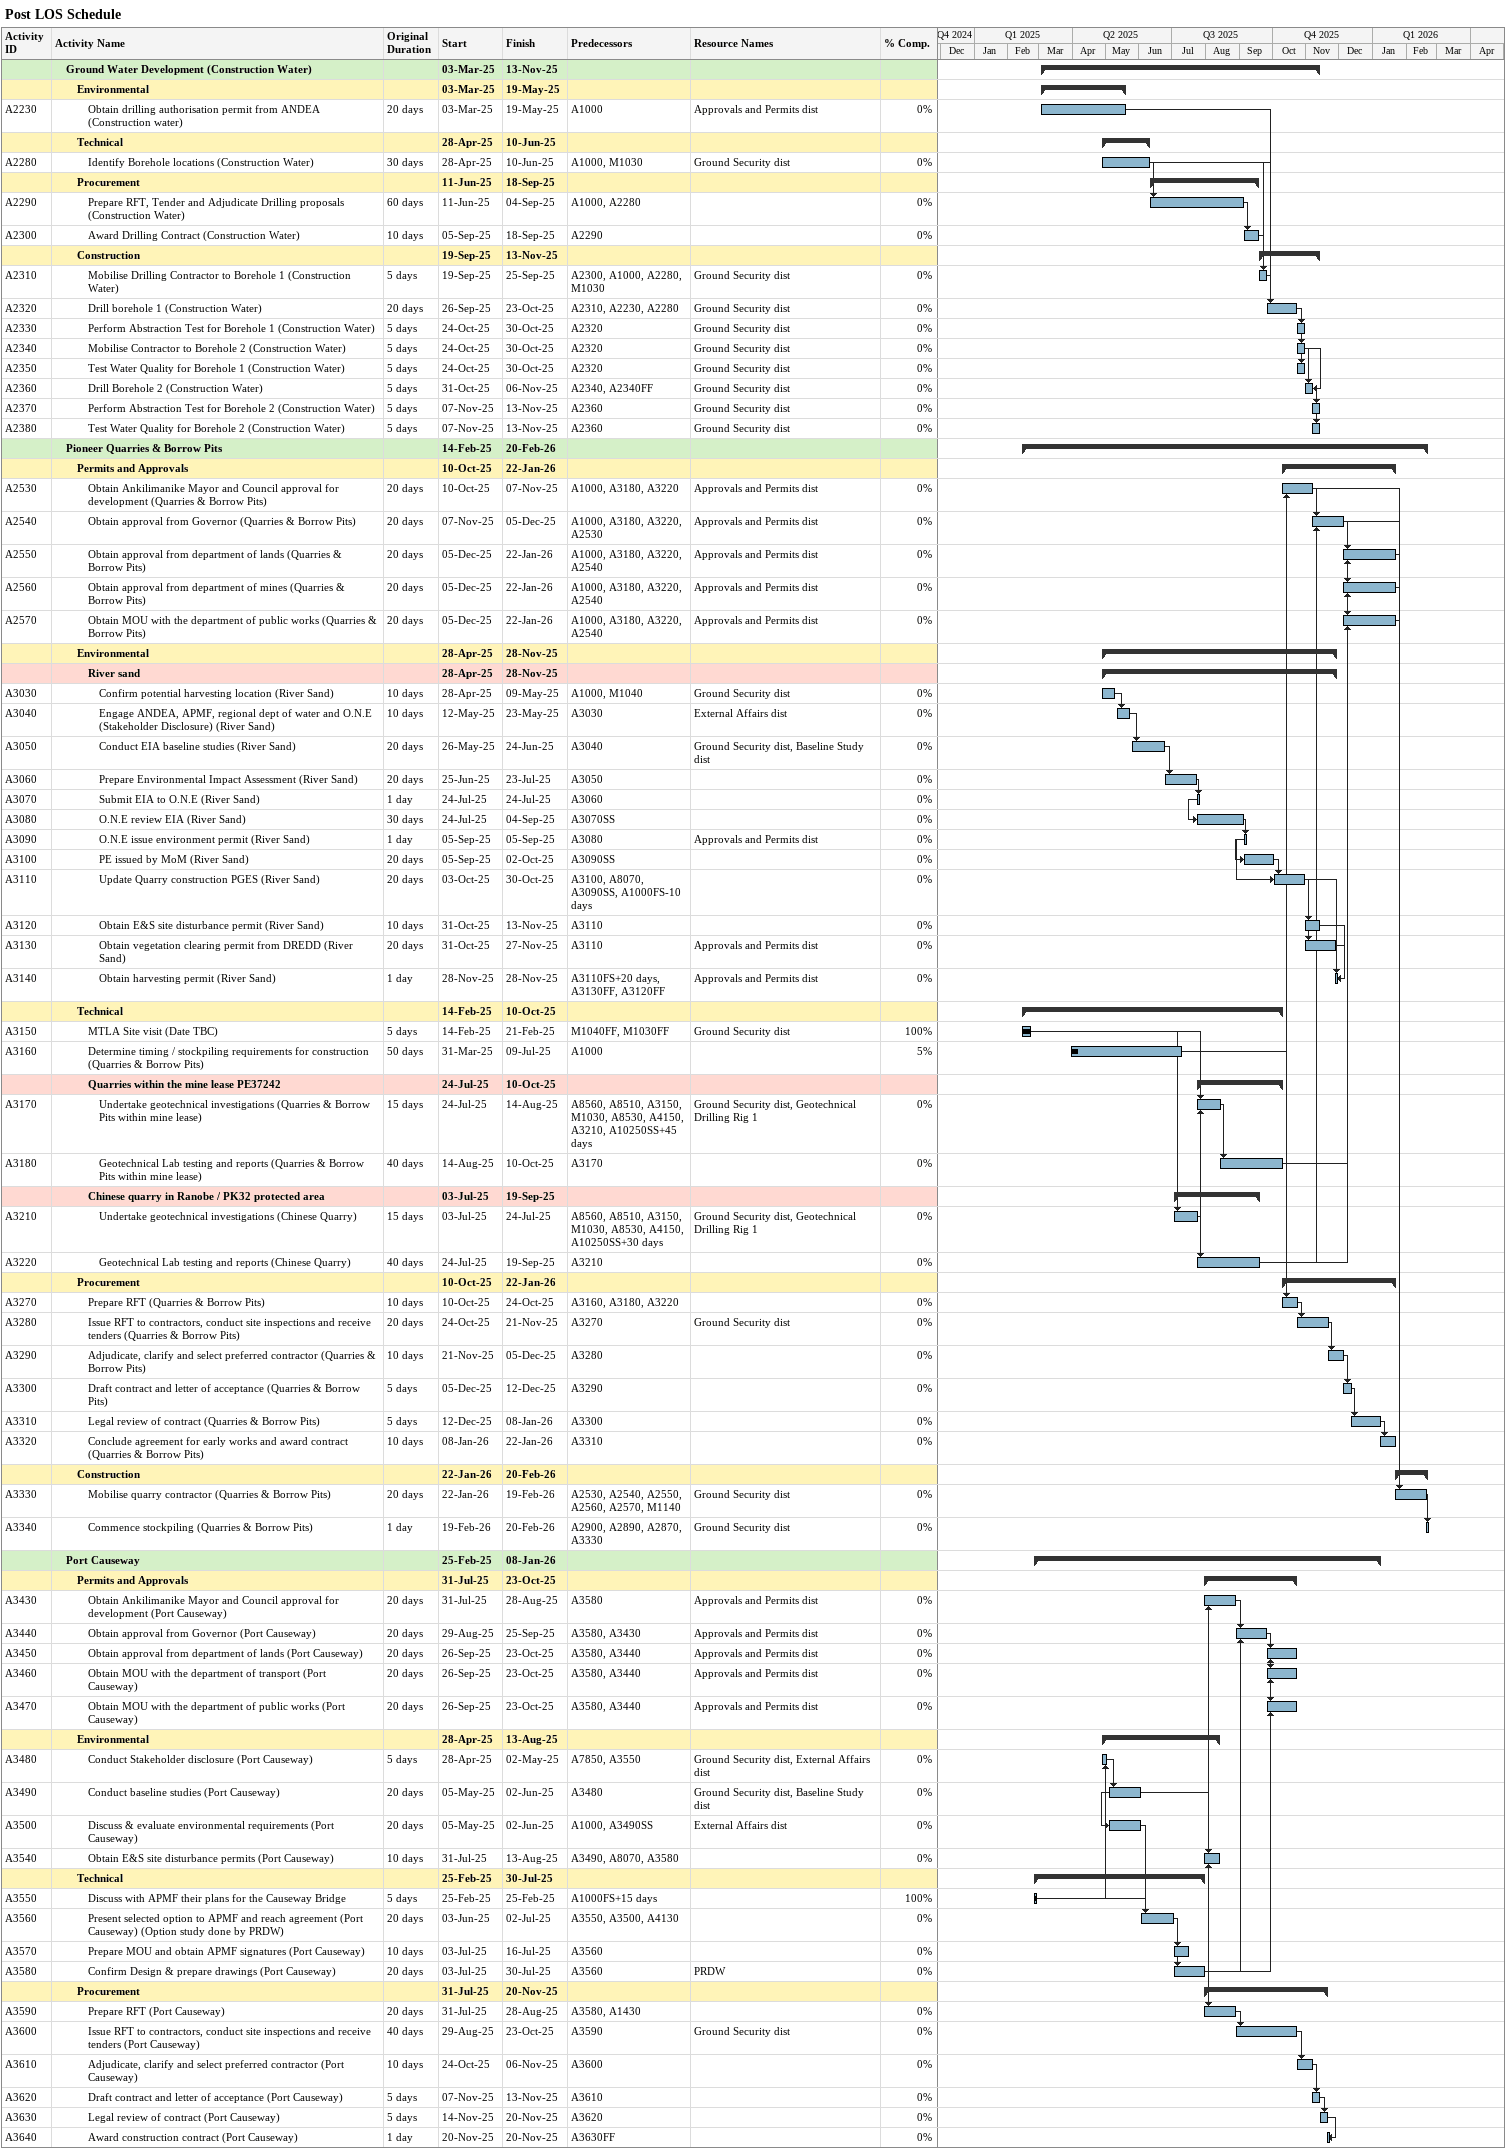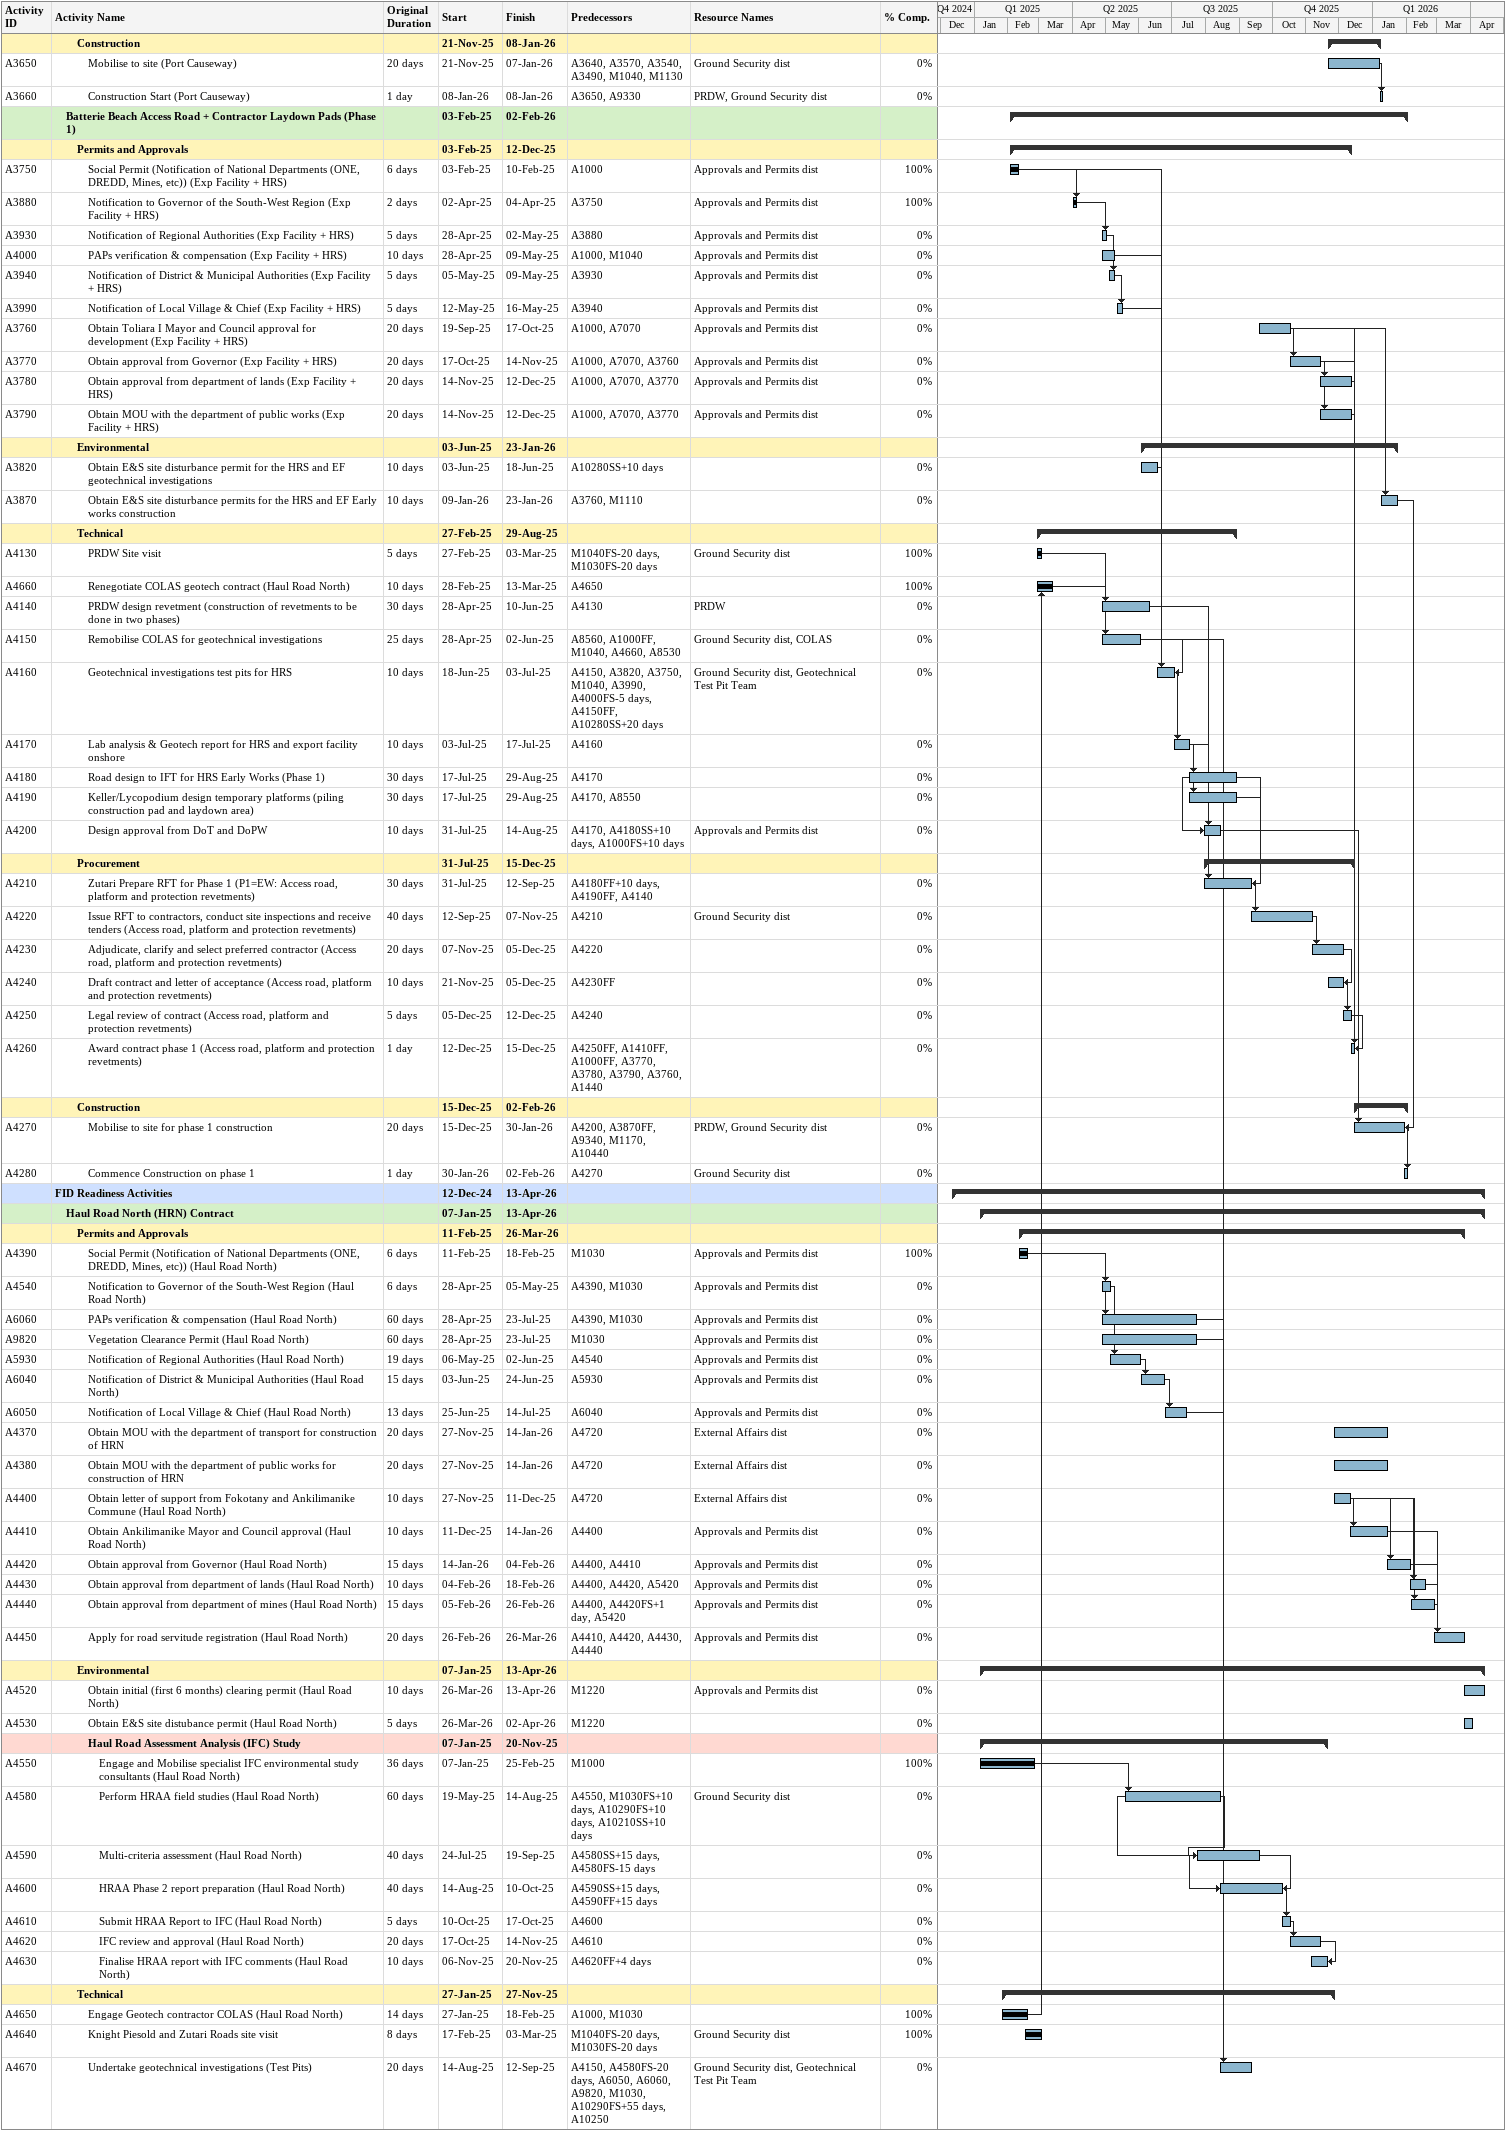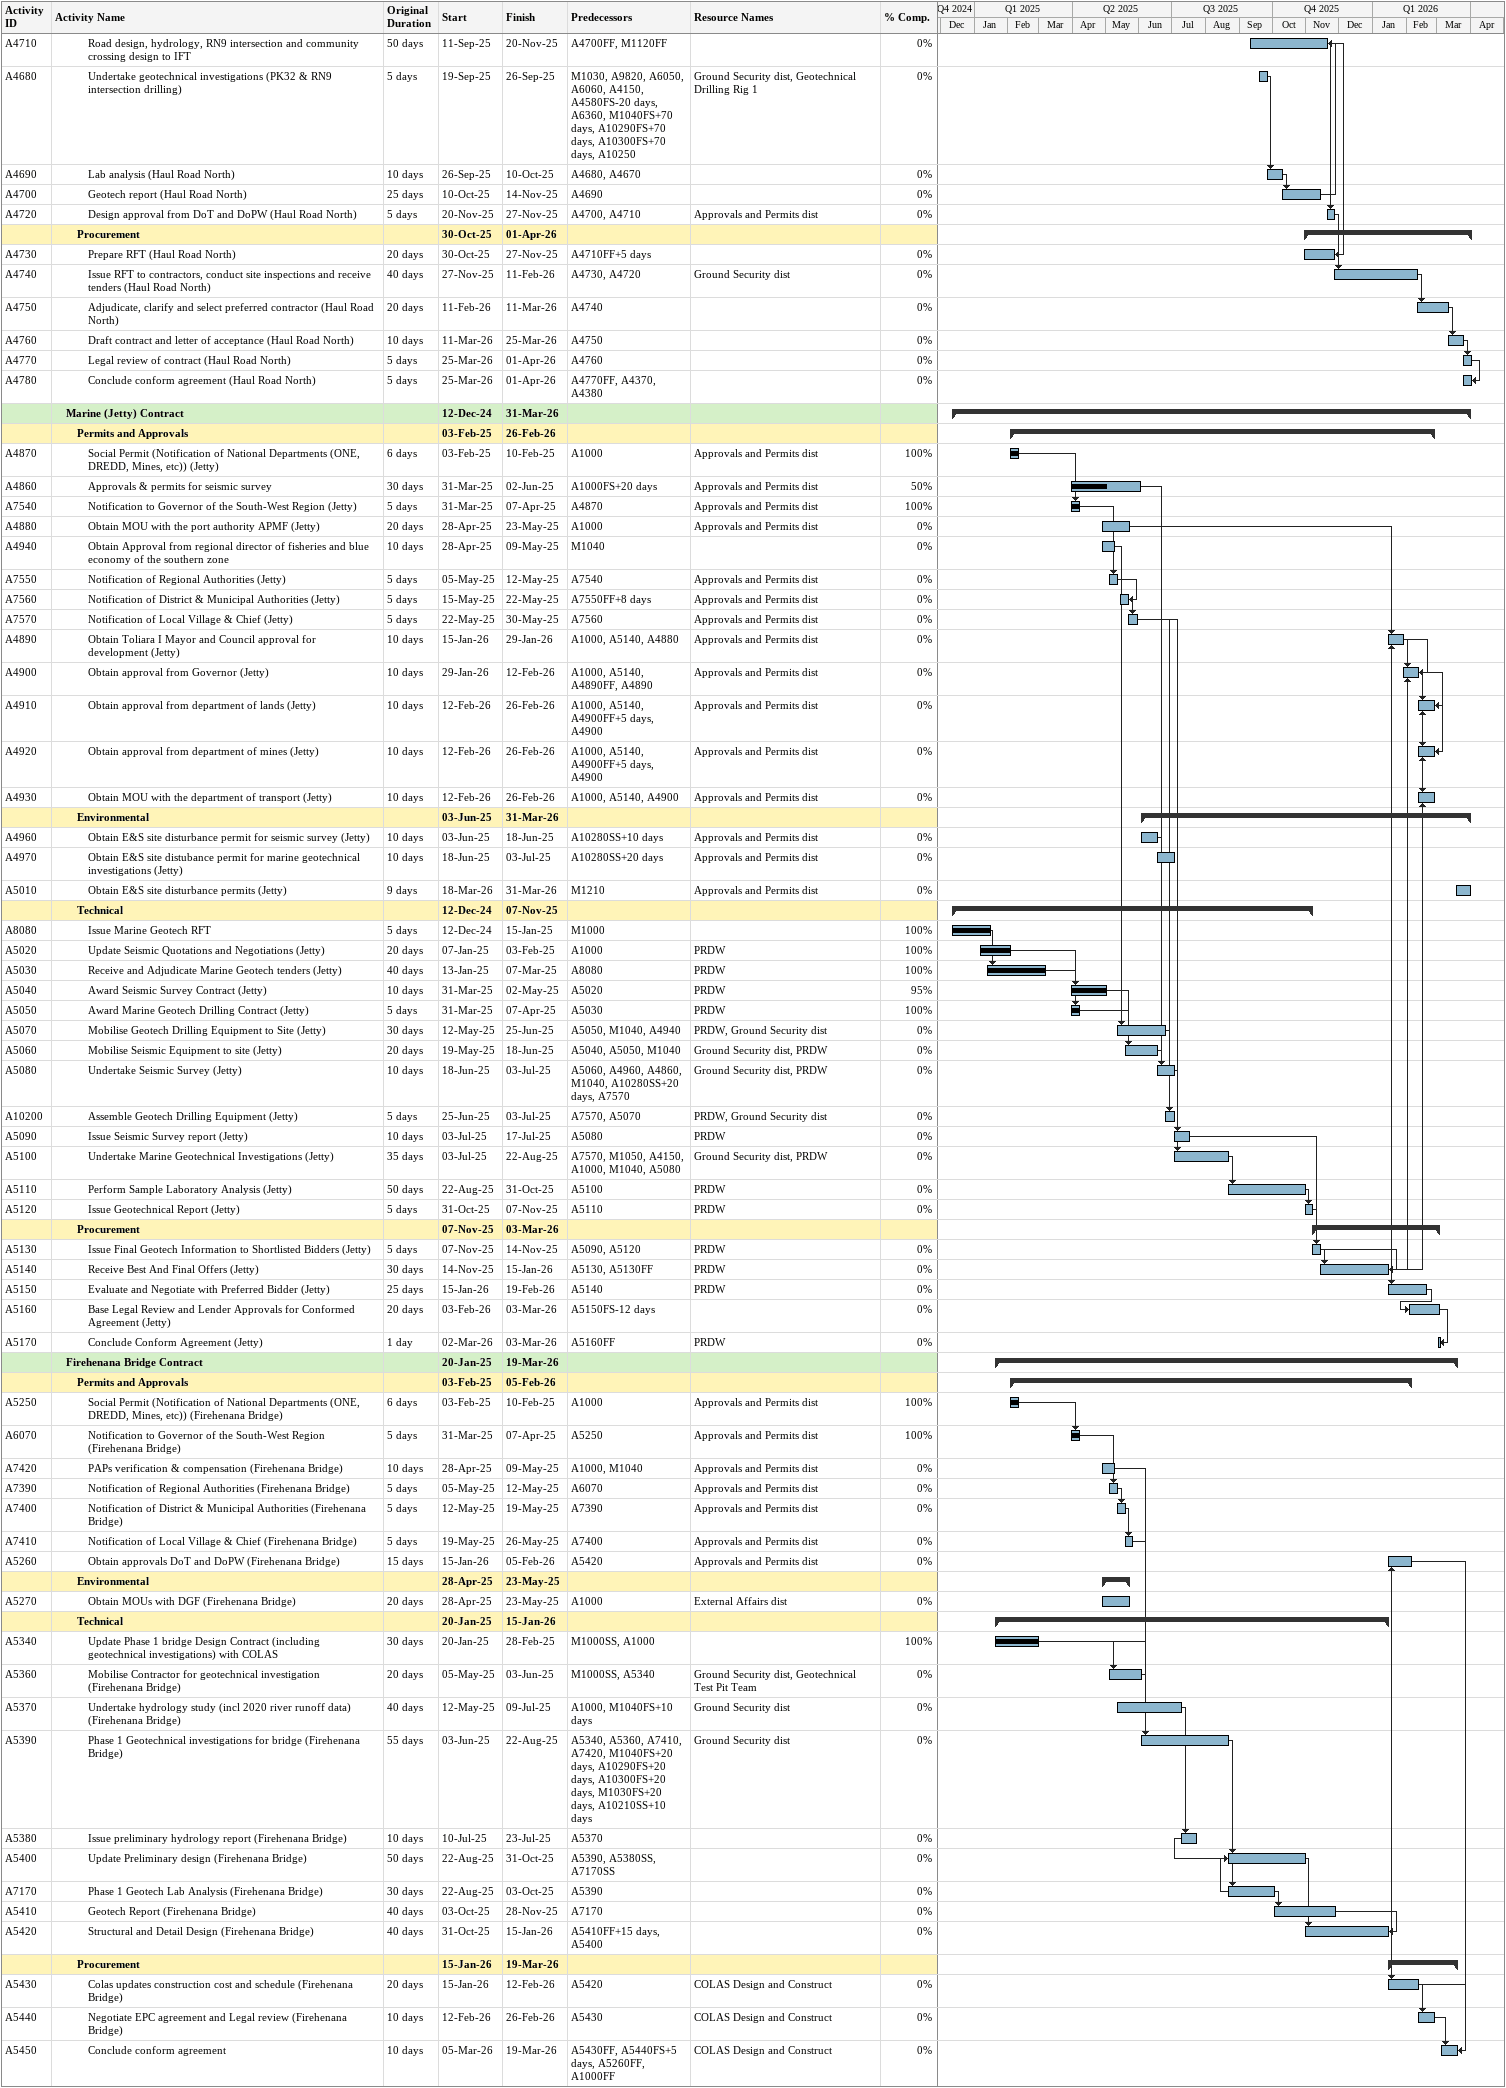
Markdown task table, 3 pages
Post LOS Schedule

| ID | Level | Task | Original duration | Start | Finish | Predecessors | Resources | % complete |
|---|---|---|---|---|---|---|---|---|
|  | 2 | **Ground Water Development (Construction Water)** |  | 2025-03-03 | 2025-11-13 |  |  |  |
|  | 3 | **Environmental** |  | 2025-03-03 | 2025-05-19 |  |  |  |
| A2230 | 4 | Obtain drilling authorisation permit from ANDEA (Construction water) | 20d | 2025-03-03 | 2025-05-19 | A1000 | Approvals and Permits dist | 0 |
|  | 3 | **Technical** |  | 2025-04-28 | 2025-06-10 |  |  |  |
| A2280 | 4 | Identify Borehole locations (Construction Water) | 30d | 2025-04-28 | 2025-06-10 | A1000, M1030 | Ground Security dist | 0 |
|  | 3 | **Procurement** |  | 2025-06-11 | 2025-09-18 |  |  |  |
| A2290 | 4 | Prepare RFT, Tender and Adjudicate Drilling proposals (Construction Water) | 60d | 2025-06-11 | 2025-09-04 | A1000, A2280 |  | 0 |
| A2300 | 4 | Award Drilling Contract (Construction Water) | 10d | 2025-09-05 | 2025-09-18 | A2290 |  | 0 |
|  | 3 | **Construction** |  | 2025-09-19 | 2025-11-13 |  |  |  |
| A2310 | 4 | Mobilise Drilling Contractor to Borehole 1 (Construction Water) | 5d | 2025-09-19 | 2025-09-25 | A2300, A1000, A2280, M1030 | Ground Security dist | 0 |
| A2320 | 4 | Drill borehole 1 (Construction Water) | 20d | 2025-09-26 | 2025-10-23 | A2310, A2230, A2280 | Ground Security dist | 0 |
| A2330 | 4 | Perform Abstraction Test for Borehole 1 (Construction Water) | 5d | 2025-10-24 | 2025-10-30 | A2320 | Ground Security dist | 0 |
| A2340 | 4 | Mobilise Contractor to Borehole 2 (Construction Water) | 5d | 2025-10-24 | 2025-10-30 | A2320 | Ground Security dist | 0 |
| A2350 | 4 | Test Water Quality for Borehole 1 (Construction Water) | 5d | 2025-10-24 | 2025-10-30 | A2320 | Ground Security dist | 0 |
| A2360 | 4 | Drill Borehole 2 (Construction Water) | 5d | 2025-10-31 | 2025-11-06 | A2340, A2340FF | Ground Security dist | 0 |
| A2370 | 4 | Perform Abstraction Test for Borehole 2 (Construction Water) | 5d | 2025-11-07 | 2025-11-13 | A2360 | Ground Security dist | 0 |
| A2380 | 4 | Test Water Quality for Borehole 2 (Construction Water) | 5d | 2025-11-07 | 2025-11-13 | A2360 | Ground Security dist | 0 |
|  | 2 | **Pioneer Quarries & Borrow Pits** |  | 2025-02-14 | 2026-02-20 |  |  |  |
|  | 3 | **Permits and Approvals** |  | 2025-10-10 | 2026-01-22 |  |  |  |
| A2530 | 4 | Obtain Ankilimanike Mayor and Council approval for development (Quarries & Borrow Pits) | 20d | 2025-10-10 | 2025-11-07 | A1000, A3180, A3220 | Approvals and Permits dist | 0 |
| A2540 | 4 | Obtain approval from Governor (Quarries & Borrow Pits) | 20d | 2025-11-07 | 2025-12-05 | A1000, A3180, A3220, A2530 | Approvals and Permits dist | 0 |
| A2550 | 4 | Obtain approval from department of lands (Quarries & Borrow Pits) | 20d | 2025-12-05 | 2026-01-22 | A1000, A3180, A3220, A2540 | Approvals and Permits dist | 0 |
| A2560 | 4 | Obtain approval from department of mines (Quarries & Borrow Pits) | 20d | 2025-12-05 | 2026-01-22 | A1000, A3180, A3220, A2540 | Approvals and Permits dist | 0 |
| A2570 | 4 | Obtain MOU with the department of public works (Quarries & Borrow Pits) | 20d | 2025-12-05 | 2026-01-22 | A1000, A3180, A3220, A2540 | Approvals and Permits dist | 0 |
|  | 3 | **Environmental** |  | 2025-04-28 | 2025-11-28 |  |  |  |
|  | 4 | **River sand** |  | 2025-04-28 | 2025-11-28 |  |  |  |
| A3030 | 5 | Confirm potential harvesting location (River Sand) | 10d | 2025-04-28 | 2025-05-09 | A1000, M1040 | Ground Security dist | 0 |
| A3040 | 5 | Engage ANDEA, APMF, regional dept of water and O.N.E (Stakeholder Disclosure) (River Sand) | 10d | 2025-05-12 | 2025-05-23 | A3030 | External Affairs dist | 0 |
| A3050 | 5 | Conduct EIA baseline studies (River Sand) | 20d | 2025-05-26 | 2025-06-24 | A3040 | Ground Security dist, Baseline Study dist | 0 |
| A3060 | 5 | Prepare Environmental Impact Assessment (River Sand) | 20d | 2025-06-25 | 2025-07-23 | A3050 |  | 0 |
| A3070 | 5 | Submit EIA to O.N.E (River Sand) | 1d | 2025-07-24 | 2025-07-24 | A3060 |  | 0 |
| A3080 | 5 | O.N.E review EIA (River Sand) | 30d | 2025-07-24 | 2025-09-04 | A3070SS |  | 0 |
| A3090 | 5 | O.N.E issue environment permit (River Sand) | 1d | 2025-09-05 | 2025-09-05 | A3080 | Approvals and Permits dist | 0 |
| A3100 | 5 | PE issued by MoM (River Sand) | 20d | 2025-09-05 | 2025-10-02 | A3090SS |  | 0 |
| A3110 | 5 | Update Quarry construction PGES (River Sand) | 20d | 2025-10-03 | 2025-10-30 | A3100, A8070, A3090SS, A1000FS-10d |  | 0 |
| A3120 | 5 | Obtain E&S site disturbance permit (River Sand) | 10d | 2025-10-31 | 2025-11-13 | A3110 |  | 0 |
| A3130 | 5 | Obtain vegetation clearing permit from DREDD (River Sand) | 20d | 2025-10-31 | 2025-11-27 | A3110 | Approvals and Permits dist | 0 |
| A3140 | 5 | Obtain harvesting permit (River Sand) | 1d | 2025-11-28 | 2025-11-28 | A3110FS+20d, A3130FF, A3120FF | Approvals and Permits dist | 0 |
|  | 3 | **Technical** |  | 2025-02-14 | 2025-10-10 |  |  |  |
| A3150 | 4 | MTLA Site visit (Date TBC) | 5d | 2025-02-14 | 2025-02-21 | M1040FF, M1030FF | Ground Security dist | 100 |
| A3160 | 4 | Determine timing / stockpiling requirements for construction (Quarries & Borrow Pits) | 50d | 2025-03-31 | 2025-07-09 | A1000 |  | 5 |
|  | 4 | **Quarries within the mine lease PE37242** |  | 2025-07-24 | 2025-10-10 |  |  |  |
| A3170 | 5 | Undertake geotechnical investigations (Quarries & Borrow Pits within mine lease) | 15d | 2025-07-24 | 2025-08-14 | A8560, A8510, A3150, M1030, A8530, A4150, A3210, A10250SS+45d | Ground Security dist, Geotechnical Drilling Rig 1 | 0 |
| A3180 | 5 | Geotechnical Lab testing and reports (Quarries & Borrow Pits within mine lease) | 40d | 2025-08-14 | 2025-10-10 | A3170 |  | 0 |
|  | 4 | **Chinese quarry in Ranobe / PK32 protected area** |  | 2025-07-03 | 2025-09-19 |  |  |  |
| A3210 | 5 | Undertake geotechnical investigations (Chinese Quarry) | 15d | 2025-07-03 | 2025-07-24 | A8560, A8510, A3150, M1030, A8530, A4150, A10250SS+30d | Ground Security dist, Geotechnical Drilling Rig 1 | 0 |
| A3220 | 5 | Geotechnical Lab testing and reports (Chinese Quarry) | 40d | 2025-07-24 | 2025-09-19 | A3210 |  | 0 |
|  | 3 | **Procurement** |  | 2025-10-10 | 2026-01-22 |  |  |  |
| A3270 | 4 | Prepare RFT (Quarries & Borrow Pits) | 10d | 2025-10-10 | 2025-10-24 | A3160, A3180, A3220 |  | 0 |
| A3280 | 4 | Issue RFT to contractors, conduct site inspections and receive tenders (Quarries & Borrow Pits) | 20d | 2025-10-24 | 2025-11-21 | A3270 | Ground Security dist | 0 |
| A3290 | 4 | Adjudicate, clarify and select preferred contractor (Quarries & Borrow Pits) | 10d | 2025-11-21 | 2025-12-05 | A3280 |  | 0 |
| A3300 | 4 | Draft contract and letter of acceptance (Quarries & Borrow Pits) | 5d | 2025-12-05 | 2025-12-12 | A3290 |  | 0 |
| A3310 | 4 | Legal review of contract (Quarries & Borrow Pits) | 5d | 2025-12-12 | 2026-01-08 | A3300 |  | 0 |
| A3320 | 4 | Conclude agreement for early works and award contract (Quarries & Borrow Pits) | 10d | 2026-01-08 | 2026-01-22 | A3310 |  | 0 |
|  | 3 | **Construction** |  | 2026-01-22 | 2026-02-20 |  |  |  |
| A3330 | 4 | Mobilise quarry contractor (Quarries & Borrow Pits) | 20d | 2026-01-22 | 2026-02-19 | A2530, A2540, A2550, A2560, A2570, M1140 | Ground Security dist | 0 |
| A3340 | 4 | Commence stockpiling (Quarries & Borrow Pits) | 1d | 2026-02-19 | 2026-02-20 | A2900, A2890, A2870, A3330 | Ground Security dist | 0 |
|  | 2 | **Port Causeway** |  | 2025-02-25 | 2026-01-08 |  |  |  |
|  | 3 | **Permits and Approvals** |  | 2025-07-31 | 2025-10-23 |  |  |  |
| A3430 | 4 | Obtain Ankilimanike Mayor and Council approval for development (Port Causeway) | 20d | 2025-07-31 | 2025-08-28 | A3580 | Approvals and Permits dist | 0 |
| A3440 | 4 | Obtain approval from Governor (Port Causeway) | 20d | 2025-08-29 | 2025-09-25 | A3580, A3430 | Approvals and Permits dist | 0 |
| A3450 | 4 | Obtain approval from department of lands (Port Causeway) | 20d | 2025-09-26 | 2025-10-23 | A3580, A3440 | Approvals and Permits dist | 0 |
| A3460 | 4 | Obtain MOU with the department of transport (Port Causeway) | 20d | 2025-09-26 | 2025-10-23 | A3580, A3440 | Approvals and Permits dist | 0 |
| A3470 | 4 | Obtain MOU with the department of public works (Port Causeway) | 20d | 2025-09-26 | 2025-10-23 | A3580, A3440 | Approvals and Permits dist | 0 |
|  | 3 | **Environmental** |  | 2025-04-28 | 2025-08-13 |  |  |  |
| A3480 | 4 | Conduct Stakeholder disclosure (Port Causeway) | 5d | 2025-04-28 | 2025-05-02 | A7850, A3550 | Ground Security dist, External Affairs dist | 0 |
| A3490 | 4 | Conduct baseline studies (Port Causeway) | 20d | 2025-05-05 | 2025-06-02 | A3480 | Ground Security dist, Baseline Study dist | 0 |
| A3500 | 4 | Discuss & evaluate environmental requirements (Port Causeway) | 20d | 2025-05-05 | 2025-06-02 | A1000, A3490SS | External Affairs dist | 0 |
| A3540 | 4 | Obtain E&S site disturbance permits (Port Causeway) | 10d | 2025-07-31 | 2025-08-13 | A3490, A8070, A3580 |  | 0 |
|  | 3 | **Technical** |  | 2025-02-25 | 2025-07-30 |  |  |  |
| A3550 | 4 | Discuss with APMF their plans for the Causeway Bridge | 5d | 2025-02-25 | 2025-02-25 | A1000FS+15d |  | 100 |
| A3560 | 4 | Present selected option to APMF and reach agreement (Port Causeway) (Option study done by PRDW) | 20d | 2025-06-03 | 2025-07-02 | A3550, A3500, A4130 |  | 0 |
| A3570 | 4 | Prepare MOU and obtain APMF signatures (Port Causeway) | 10d | 2025-07-03 | 2025-07-16 | A3560 |  | 0 |
| A3580 | 4 | Confirm Design & prepare drawings (Port Causeway) | 20d | 2025-07-03 | 2025-07-30 | A3560 | PRDW | 0 |
|  | 3 | **Procurement** |  | 2025-07-31 | 2025-11-20 |  |  |  |
| A3590 | 4 | Prepare RFT (Port Causeway) | 20d | 2025-07-31 | 2025-08-28 | A3580, A1430 |  | 0 |
| A3600 | 4 | Issue RFT to contractors, conduct site inspections and receive tenders (Port Causeway) | 40d | 2025-08-29 | 2025-10-23 | A3590 | Ground Security dist | 0 |
| A3610 | 4 | Adjudicate, clarify and select preferred contractor (Port Causeway) | 10d | 2025-10-24 | 2025-11-06 | A3600 |  | 0 |
| A3620 | 4 | Draft contract and letter of acceptance (Port Causeway) | 5d | 2025-11-07 | 2025-11-13 | A3610 |  | 0 |
| A3630 | 4 | Legal review of contract (Port Causeway) | 5d | 2025-11-14 | 2025-11-20 | A3620 |  | 0 |
| A3640 | 4 | Award construction contract (Port Causeway) | 1d | 2025-11-20 | 2025-11-20 | A3630FF |  | 0 |
|  | 3 | **Construction** |  | 2025-11-21 | 2026-01-08 |  |  |  |
| A3650 | 4 | Mobilise to site (Port Causeway) | 20d | 2025-11-21 | 2026-01-07 | A3640, A3570, A3540, A3490, M1040, M1130 | Ground Security dist | 0 |
| A3660 | 4 | Construction Start (Port Causeway) | 1d | 2026-01-08 | 2026-01-08 | A3650, A9330 | PRDW, Ground Security dist | 0 |
|  | 2 | **Batterie Beach Access Road + Contractor Laydown Pads (Phase 1)** |  | 2025-02-03 | 2026-02-02 |  |  |  |
|  | 3 | **Permits and Approvals** |  | 2025-02-03 | 2025-12-12 |  |  |  |
| A3750 | 4 | Social Permit (Notification of National Departments (ONE, DREDD, Mines, etc)) (Exp Facility + HRS) | 6d | 2025-02-03 | 2025-02-10 | A1000 | Approvals and Permits dist | 100 |
| A3880 | 4 | Notification to Governor of the South-West Region (Exp Facility + HRS) | 2d | 2025-04-02 | 2025-04-04 | A3750 | Approvals and Permits dist | 100 |
| A3930 | 4 | Notification of Regional Authorities (Exp Facility + HRS) | 5d | 2025-04-28 | 2025-05-02 | A3880 | Approvals and Permits dist | 0 |
| A4000 | 4 | PAPs verification & compensation (Exp Facility + HRS) | 10d | 2025-04-28 | 2025-05-09 | A1000, M1040 | Approvals and Permits dist | 0 |
| A3940 | 4 | Notification of District & Municipal Authorities (Exp Facility + HRS) | 5d | 2025-05-05 | 2025-05-09 | A3930 | Approvals and Permits dist | 0 |
| A3990 | 4 | Notification of Local Village & Chief (Exp Facility + HRS) | 5d | 2025-05-12 | 2025-05-16 | A3940 | Approvals and Permits dist | 0 |
| A3760 | 4 | Obtain Toliara I Mayor and Council approval for development (Exp Facility + HRS) | 20d | 2025-09-19 | 2025-10-17 | A1000, A7070 | Approvals and Permits dist | 0 |
| A3770 | 4 | Obtain approval from Governor (Exp Facility + HRS) | 20d | 2025-10-17 | 2025-11-14 | A1000, A7070, A3760 | Approvals and Permits dist | 0 |
| A3780 | 4 | Obtain approval from department of lands (Exp Facility + HRS) | 20d | 2025-11-14 | 2025-12-12 | A1000, A7070, A3770 | Approvals and Permits dist | 0 |
| A3790 | 4 | Obtain MOU with the department of public works (Exp Facility + HRS) | 20d | 2025-11-14 | 2025-12-12 | A1000, A7070, A3770 | Approvals and Permits dist | 0 |
|  | 3 | **Environmental** |  | 2025-06-03 | 2026-01-23 |  |  |  |
| A3820 | 4 | Obtain E&S site disturbance permit for the HRS and EF geotechnical investigations | 10d | 2025-06-03 | 2025-06-18 | A10280SS+10d |  | 0 |
| A3870 | 4 | Obtain E&S site disturbance permits for the HRS and EF Early works construction | 10d | 2026-01-09 | 2026-01-23 | A3760, M1110 |  | 0 |
|  | 3 | **Technical** |  | 2025-02-27 | 2025-08-29 |  |  |  |
| A4130 | 4 | PRDW Site visit | 5d | 2025-02-27 | 2025-03-03 | M1040FS-20d, M1030FS-20d | Ground Security dist | 100 |
| A4660 | 4 | Renegotiate COLAS geotech contract (Haul Road North) | 10d | 2025-02-28 | 2025-03-13 | A4650 |  | 100 |
| A4140 | 4 | PRDW design revetment (construction of revetments to be done in two phases) | 30d | 2025-04-28 | 2025-06-10 | A4130 | PRDW | 0 |
| A4150 | 4 | Remobilise COLAS for geotechnical investigations | 25d | 2025-04-28 | 2025-06-02 | A8560, A1000FF, M1040, A4660, A8530 | Ground Security dist, COLAS | 0 |
| A4160 | 4 | Geotechnical investigations test pits for HRS | 10d | 2025-06-18 | 2025-07-03 | A4150, A3820, A3750, M1040, A3990, A4000FS-5d, A4150FF, A10280SS+20d | Ground Security dist, Geotechnical Test Pit Team | 0 |
| A4170 | 4 | Lab analysis & Geotech report for HRS and export facility onshore | 10d | 2025-07-03 | 2025-07-17 | A4160 |  | 0 |
| A4180 | 4 | Road design to IFT for HRS Early Works (Phase 1) | 30d | 2025-07-17 | 2025-08-29 | A4170 |  | 0 |
| A4190 | 4 | Keller/Lycopodium design temporary platforms (piling construction pad and laydown area) | 30d | 2025-07-17 | 2025-08-29 | A4170, A8550 |  | 0 |
| A4200 | 4 | Design approval from DoT and DoPW | 10d | 2025-07-31 | 2025-08-14 | A4170, A4180SS+10d, A1000FS+10d | Approvals and Permits dist | 0 |
|  | 3 | **Procurement** |  | 2025-07-31 | 2025-12-15 |  |  |  |
| A4210 | 4 | Zutari Prepare RFT for Phase 1 (P1=EW: Access road, platform and protection revetments) | 30d | 2025-07-31 | 2025-09-12 | A4180FF+10d, A4190FF, A4140 |  | 0 |
| A4220 | 4 | Issue RFT to contractors, conduct site inspections and receive tenders (Access road, platform and protection revetments) | 40d | 2025-09-12 | 2025-11-07 | A4210 | Ground Security dist | 0 |
| A4230 | 4 | Adjudicate, clarify and select preferred contractor (Access road, platform and protection revetments) | 20d | 2025-11-07 | 2025-12-05 | A4220 |  | 0 |
| A4240 | 4 | Draft contract and letter of acceptance (Access road, platform and protection revetments) | 10d | 2025-11-21 | 2025-12-05 | A4230FF |  | 0 |
| A4250 | 4 | Legal review of contract (Access road, platform and protection revetments) | 5d | 2025-12-05 | 2025-12-12 | A4240 |  | 0 |
| A4260 | 4 | Award contract phase 1 (Access road, platform and protection revetments) | 1d | 2025-12-12 | 2025-12-15 | A4250FF, A1410FF, A1000FF, A3770, A3780, A3790, A3760, A1440 |  | 0 |
|  | 3 | **Construction** |  | 2025-12-15 | 2026-02-02 |  |  |  |
| A4270 | 4 | Mobilise to site for phase 1 construction | 20d | 2025-12-15 | 2026-01-30 | A4200, A3870FF, A9340, M1170, A10440 | PRDW, Ground Security dist | 0 |
| A4280 | 4 | Commence Construction on phase 1 | 1d | 2026-01-30 | 2026-02-02 | A4270 | Ground Security dist | 0 |
|  | 1 | **FID Readiness Activities** |  | 2024-12-12 | 2026-04-13 |  |  |  |
|  | 2 | **Haul Road North (HRN) Contract** |  | 2025-01-07 | 2026-04-13 |  |  |  |
|  | 3 | **Permits and Approvals** |  | 2025-02-11 | 2026-03-26 |  |  |  |
| A4390 | 4 | Social Permit (Notification of National Departments (ONE, DREDD, Mines, etc)) (Haul Road North) | 6d | 2025-02-11 | 2025-02-18 | M1030 | Approvals and Permits dist | 100 |
| A4540 | 4 | Notification to Governor of the South-West Region (Haul Road North) | 6d | 2025-04-28 | 2025-05-05 | A4390, M1030 | Approvals and Permits dist | 0 |
| A6060 | 4 | PAPs verification & compensation (Haul Road North) | 60d | 2025-04-28 | 2025-07-23 | A4390, M1030 | Approvals and Permits dist | 0 |
| A9820 | 4 | Vegetation Clearance Permit (Haul Road North) | 60d | 2025-04-28 | 2025-07-23 | M1030 | Approvals and Permits dist | 0 |
| A5930 | 4 | Notification of Regional Authorities (Haul Road North) | 19d | 2025-05-06 | 2025-06-02 | A4540 | Approvals and Permits dist | 0 |
| A6040 | 4 | Notification of District & Municipal Authorities (Haul Road North) | 15d | 2025-06-03 | 2025-06-24 | A5930 | Approvals and Permits dist | 0 |
| A6050 | 4 | Notification of Local Village & Chief (Haul Road North) | 13d | 2025-06-25 | 2025-07-14 | A6040 | Approvals and Permits dist | 0 |
| A4370 | 4 | Obtain MOU with the department of transport for construction of HRN | 20d | 2025-11-27 | 2026-01-14 | A4720 | External Affairs dist | 0 |
| A4380 | 4 | Obtain MOU with the department of public works for construction of HRN | 20d | 2025-11-27 | 2026-01-14 | A4720 | External Affairs dist | 0 |
| A4400 | 4 | Obtain letter of support from Fokotany and Ankilimanike Commune (Haul Road North) | 10d | 2025-11-27 | 2025-12-11 | A4720 | External Affairs dist | 0 |
| A4410 | 4 | Obtain Ankilimanike Mayor and Council approval (Haul Road North) | 10d | 2025-12-11 | 2026-01-14 | A4400 | Approvals and Permits dist | 0 |
| A4420 | 4 | Obtain approval from Governor (Haul Road North) | 15d | 2026-01-14 | 2026-02-04 | A4400, A4410 | Approvals and Permits dist | 0 |
| A4430 | 4 | Obtain approval from department of lands (Haul Road North) | 10d | 2026-02-04 | 2026-02-18 | A4400, A4420, A5420 | Approvals and Permits dist | 0 |
| A4440 | 4 | Obtain approval from department of mines (Haul Road North) | 15d | 2026-02-05 | 2026-02-26 | A4400, A4420FS+1d, A5420 | Approvals and Permits dist | 0 |
| A4450 | 4 | Apply for road servitude registration (Haul Road North) | 20d | 2026-02-26 | 2026-03-26 | A4410, A4420, A4430, A4440 | Approvals and Permits dist | 0 |
|  | 3 | **Environmental** |  | 2025-01-07 | 2026-04-13 |  |  |  |
| A4520 | 4 | Obtain initial (first 6 months) clearing permit (Haul Road North) | 10d | 2026-03-26 | 2026-04-13 | M1220 | Approvals and Permits dist | 0 |
| A4530 | 4 | Obtain E&S site distubance permit (Haul Road North) | 5d | 2026-03-26 | 2026-04-02 | M1220 |  | 0 |
|  | 4 | **Haul Road Assessment Analysis (IFC) Study** |  | 2025-01-07 | 2025-11-20 |  |  |  |
| A4550 | 5 | Engage and Mobilise specialist IFC environmental study consultants (Haul Road North) | 36d | 2025-01-07 | 2025-02-25 | M1000 |  | 100 |
| A4580 | 5 | Perform HRAA field studies (Haul Road North) | 60d | 2025-05-19 | 2025-08-14 | A4550, M1030FS+10d, A10290FS+10d, A10210SS+10d | Ground Security dist | 0 |
| A4590 | 5 | Multi-criteria assessment (Haul Road North) | 40d | 2025-07-24 | 2025-09-19 | A4580SS+15d, A4580FS-15d |  | 0 |
| A4600 | 5 | HRAA Phase 2 report preparation (Haul Road North) | 40d | 2025-08-14 | 2025-10-10 | A4590SS+15d, A4590FF+15d |  | 0 |
| A4610 | 5 | Submit HRAA Report to IFC (Haul Road North) | 5d | 2025-10-10 | 2025-10-17 | A4600 |  | 0 |
| A4620 | 5 | IFC review and approval (Haul Road North) | 20d | 2025-10-17 | 2025-11-14 | A4610 |  | 0 |
| A4630 | 5 | Finalise HRAA report with IFC comments (Haul Road North) | 10d | 2025-11-06 | 2025-11-20 | A4620FF+4d |  | 0 |
|  | 3 | **Technical** |  | 2025-01-27 | 2025-11-27 |  |  |  |
| A4650 | 4 | Engage Geotech contractor COLAS (Haul Road North) | 14d | 2025-01-27 | 2025-02-18 | A1000, M1030 |  | 100 |
| A4640 | 4 | Knight Piesold and Zutari Roads site visit | 8d | 2025-02-17 | 2025-03-03 | M1040FS-20d, M1030FS-20d | Ground Security dist | 100 |
| A4670 | 4 | Undertake geotechnical investigations (Test Pits) | 20d | 2025-08-14 | 2025-09-12 | A4150, A4580FS-20d, A6050, A6060, A9820, M1030, A10290FS+55d, A10250 | Ground Security dist, Geotechnical Test Pit Team | 0 |
| A4710 | 4 | Road design, hydrology, RN9 intersection and community crossing design to IFT | 50d | 2025-09-11 | 2025-11-20 | A4700FF, M1120FF |  | 0 |
| A4680 | 4 | Undertake geotechnical investigations (PK32 & RN9 intersection drilling) | 5d | 2025-09-19 | 2025-09-26 | M1030, A9820, A6050, A6060, A4150, A4580FS-20d, A6360, M1040FS+70d, A10290FS+70d, A10300FS+70d, A10250 | Ground Security dist, Geotechnical Drilling Rig 1 | 0 |
| A4690 | 4 | Lab analysis (Haul Road North) | 10d | 2025-09-26 | 2025-10-10 | A4680, A4670 |  | 0 |
| A4700 | 4 | Geotech report (Haul Road North) | 25d | 2025-10-10 | 2025-11-14 | A4690 |  | 0 |
| A4720 | 4 | Design approval from DoT and DoPW (Haul Road North) | 5d | 2025-11-20 | 2025-11-27 | A4700, A4710 | Approvals and Permits dist | 0 |
|  | 3 | **Procurement** |  | 2025-10-30 | 2026-04-01 |  |  |  |
| A4730 | 4 | Prepare RFT (Haul Road North) | 20d | 2025-10-30 | 2025-11-27 | A4710FF+5d |  | 0 |
| A4740 | 4 | Issue RFT to contractors, conduct site inspections and receive tenders (Haul Road North) | 40d | 2025-11-27 | 2026-02-11 | A4730, A4720 | Ground Security dist | 0 |
| A4750 | 4 | Adjudicate, clarify and select preferred contractor (Haul Road North) | 20d | 2026-02-11 | 2026-03-11 | A4740 |  | 0 |
| A4760 | 4 | Draft contract and letter of acceptance (Haul Road North) | 10d | 2026-03-11 | 2026-03-25 | A4750 |  | 0 |
| A4770 | 4 | Legal review of contract (Haul Road North) | 5d | 2026-03-25 | 2026-04-01 | A4760 |  | 0 |
| A4780 | 4 | Conclude conform agreement (Haul Road North) | 5d | 2026-03-25 | 2026-04-01 | A4770FF, A4370, A4380 |  | 0 |
|  | 2 | **Marine (Jetty) Contract** |  | 2024-12-12 | 2026-03-31 |  |  |  |
|  | 3 | **Permits and Approvals** |  | 2025-02-03 | 2026-02-26 |  |  |  |
| A4870 | 4 | Social Permit (Notification of National Departments (ONE, DREDD, Mines, etc)) (Jetty) | 6d | 2025-02-03 | 2025-02-10 | A1000 | Approvals and Permits dist | 100 |
| A4860 | 4 | Approvals & permits for seismic survey | 30d | 2025-03-31 | 2025-06-02 | A1000FS+20d | Approvals and Permits dist | 50 |
| A7540 | 4 | Notification to Governor of the South-West Region (Jetty) | 5d | 2025-03-31 | 2025-04-07 | A4870 | Approvals and Permits dist | 100 |
| A4880 | 4 | Obtain MOU with the port authority APMF (Jetty) | 20d | 2025-04-28 | 2025-05-23 | A1000 | Approvals and Permits dist | 0 |
| A4940 | 4 | Obtain Approval from regional director of fisheries and blue economy of the southern zone | 10d | 2025-04-28 | 2025-05-09 | M1040 |  | 0 |
| A7550 | 4 | Notification of Regional Authorities (Jetty) | 5d | 2025-05-05 | 2025-05-12 | A7540 | Approvals and Permits dist | 0 |
| A7560 | 4 | Notification of District & Municipal Authorities (Jetty) | 5d | 2025-05-15 | 2025-05-22 | A7550FF+8d | Approvals and Permits dist | 0 |
| A7570 | 4 | Notification of Local Village & Chief (Jetty) | 5d | 2025-05-22 | 2025-05-30 | A7560 | Approvals and Permits dist | 0 |
| A4890 | 4 | Obtain Toliara I Mayor and Council approval for development (Jetty) | 10d | 2026-01-15 | 2026-01-29 | A1000, A5140, A4880 | Approvals and Permits dist | 0 |
| A4900 | 4 | Obtain approval from Governor (Jetty) | 10d | 2026-01-29 | 2026-02-12 | A1000, A5140, A4890FF, A4890 | Approvals and Permits dist | 0 |
| A4910 | 4 | Obtain approval from department of lands (Jetty) | 10d | 2026-02-12 | 2026-02-26 | A1000, A5140, A4900FF+5d, A4900 | Approvals and Permits dist | 0 |
| A4920 | 4 | Obtain approval from department of mines (Jetty) | 10d | 2026-02-12 | 2026-02-26 | A1000, A5140, A4900FF+5d, A4900 | Approvals and Permits dist | 0 |
| A4930 | 4 | Obtain MOU with the department of transport (Jetty) | 10d | 2026-02-12 | 2026-02-26 | A1000, A5140, A4900 | Approvals and Permits dist | 0 |
|  | 3 | **Environmental** |  | 2025-06-03 | 2026-03-31 |  |  |  |
| A4960 | 4 | Obtain E&S site disturbance permit for seismic survey (Jetty) | 10d | 2025-06-03 | 2025-06-18 | A10280SS+10d | Approvals and Permits dist | 0 |
| A4970 | 4 | Obtain E&S site distubance permit for marine geotechnical investigations (Jetty) | 10d | 2025-06-18 | 2025-07-03 | A10280SS+20d | Approvals and Permits dist | 0 |
| A5010 | 4 | Obtain E&S site disturbance permits (Jetty) | 9d | 2026-03-18 | 2026-03-31 | M1210 | Approvals and Permits dist | 0 |
|  | 3 | **Technical** |  | 2024-12-12 | 2025-11-07 |  |  |  |
| A8080 | 4 | Issue Marine Geotech RFT | 5d | 2024-12-12 | 2025-01-15 | M1000 |  | 100 |
| A5020 | 4 | Update Seismic Quotations and Negotiations (Jetty) | 20d | 2025-01-07 | 2025-02-03 | A1000 | PRDW | 100 |
| A5030 | 4 | Receive and Adjudicate Marine Geotech tenders (Jetty) | 40d | 2025-01-13 | 2025-03-07 | A8080 | PRDW | 100 |
| A5040 | 4 | Award Seismic Survey Contract (Jetty) | 10d | 2025-03-31 | 2025-05-02 | A5020 | PRDW | 95 |
| A5050 | 4 | Award Marine Geotech Drilling Contract (Jetty) | 5d | 2025-03-31 | 2025-04-07 | A5030 | PRDW | 100 |
| A5070 | 4 | Mobilise Geotech Drilling Equipment to Site (Jetty) | 30d | 2025-05-12 | 2025-06-25 | A5050, M1040, A4940 | PRDW, Ground Security dist | 0 |
| A5060 | 4 | Mobilise Seismic Equipment to site (Jetty) | 20d | 2025-05-19 | 2025-06-18 | A5040, A5050, M1040 | Ground Security dist, PRDW | 0 |
| A5080 | 4 | Undertake Seismic Survey (Jetty) | 10d | 2025-06-18 | 2025-07-03 | A5060, A4960, A4860, M1040, A10280SS+20d, A7570 | Ground Security dist, PRDW | 0 |
| A10200 | 4 | Assemble Geotech Drilling Equipment (Jetty) | 5d | 2025-06-25 | 2025-07-03 | A7570, A5070 | PRDW, Ground Security dist | 0 |
| A5090 | 4 | Issue Seismic Survey report (Jetty) | 10d | 2025-07-03 | 2025-07-17 | A5080 | PRDW | 0 |
| A5100 | 4 | Undertake Marine Geotechnical Investigations (Jetty) | 35d | 2025-07-03 | 2025-08-22 | A7570, M1050, A4150, A1000, M1040, A5080 | Ground Security dist, PRDW | 0 |
| A5110 | 4 | Perform Sample Laboratory Analysis (Jetty) | 50d | 2025-08-22 | 2025-10-31 | A5100 | PRDW | 0 |
| A5120 | 4 | Issue Geotechnical Report (Jetty) | 5d | 2025-10-31 | 2025-11-07 | A5110 | PRDW | 0 |
|  | 3 | **Procurement** |  | 2025-11-07 | 2026-03-03 |  |  |  |
| A5130 | 4 | Issue Final Geotech Information to Shortlisted Bidders (Jetty) | 5d | 2025-11-07 | 2025-11-14 | A5090, A5120 | PRDW | 0 |
| A5140 | 4 | Receive Best And Final Offers (Jetty) | 30d | 2025-11-14 | 2026-01-15 | A5130, A5130FF | PRDW | 0 |
| A5150 | 4 | Evaluate and Negotiate with Preferred Bidder (Jetty) | 25d | 2026-01-15 | 2026-02-19 | A5140 | PRDW | 0 |
| A5160 | 4 | Base Legal Review and Lender Approvals for Conformed Agreement (Jetty) | 20d | 2026-02-03 | 2026-03-03 | A5150FS-12d |  | 0 |
| A5170 | 4 | Conclude Conform Agreement (Jetty) | 1d | 2026-03-02 | 2026-03-03 | A5160FF | PRDW | 0 |
|  | 2 | **Firehenana Bridge Contract** |  | 2025-01-20 | 2026-03-19 |  |  |  |
|  | 3 | **Permits and Approvals** |  | 2025-02-03 | 2026-02-05 |  |  |  |
| A5250 | 4 | Social Permit (Notification of National Departments (ONE, DREDD, Mines, etc)) (Firehenana Bridge) | 6d | 2025-02-03 | 2025-02-10 | A1000 | Approvals and Permits dist | 100 |
| A6070 | 4 | Notification to Governor of the South-West Region (Firehenana Bridge) | 5d | 2025-03-31 | 2025-04-07 | A5250 | Approvals and Permits dist | 100 |
| A7420 | 4 | PAPs verification & compensation (Firehenana Bridge) | 10d | 2025-04-28 | 2025-05-09 | A1000, M1040 | Approvals and Permits dist | 0 |
| A7390 | 4 | Notification of Regional Authorities (Firehenana Bridge) | 5d | 2025-05-05 | 2025-05-12 | A6070 | Approvals and Permits dist | 0 |
| A7400 | 4 | Notification of District & Municipal Authorities (Firehenana Bridge) | 5d | 2025-05-12 | 2025-05-19 | A7390 | Approvals and Permits dist | 0 |
| A7410 | 4 | Notification of Local Village & Chief (Firehenana Bridge) | 5d | 2025-05-19 | 2025-05-26 | A7400 | Approvals and Permits dist | 0 |
| A5260 | 4 | Obtain approvals DoT and DoPW (Firehenana Bridge) | 15d | 2026-01-15 | 2026-02-05 | A5420 | Approvals and Permits dist | 0 |
|  | 3 | **Environmental** |  | 2025-04-28 | 2025-05-23 |  |  |  |
| A5270 | 4 | Obtain MOUs with DGF (Firehenana Bridge) | 20d | 2025-04-28 | 2025-05-23 | A1000 | External Affairs dist | 0 |
|  | 3 | **Technical** |  | 2025-01-20 | 2026-01-15 |  |  |  |
| A5340 | 4 | Update Phase 1 bridge Design Contract (including geotechnical investigations) with COLAS | 30d | 2025-01-20 | 2025-02-28 | M1000SS, A1000 |  | 100 |
| A5360 | 4 | Mobilise Contractor for geotechnical investigation (Firehenana Bridge) | 20d | 2025-05-05 | 2025-06-03 | M1000SS, A5340 | Ground Security dist, Geotechnical Test Pit Team | 0 |
| A5370 | 4 | Undertake hydrology study (incl 2020 river runoff data) (Firehenana Bridge) | 40d | 2025-05-12 | 2025-07-09 | A1000, M1040FS+10d | Ground Security dist | 0 |
| A5390 | 4 | Phase 1 Geotechnical investigations for bridge (Firehenana Bridge) | 55d | 2025-06-03 | 2025-08-22 | A5340, A5360, A7410, A7420, M1040FS+20d, A10290FS+20d, A10300FS+20d, M1030FS+20d, A10210SS+10d | Ground Security dist | 0 |
| A5380 | 4 | Issue preliminary hydrology report (Firehenana Bridge) | 10d | 2025-07-10 | 2025-07-23 | A5370 |  | 0 |
| A5400 | 4 | Update Preliminary design (Firehenana Bridge) | 50d | 2025-08-22 | 2025-10-31 | A5390, A5380SS, A7170SS |  | 0 |
| A7170 | 4 | Phase 1 Geotech Lab Analysis (Firehenana Bridge) | 30d | 2025-08-22 | 2025-10-03 | A5390 |  | 0 |
| A5410 | 4 | Geotech Report (Firehenana Bridge) | 40d | 2025-10-03 | 2025-11-28 | A7170 |  | 0 |
| A5420 | 4 | Structural and Detail Design (Firehenana Bridge) | 40d | 2025-10-31 | 2026-01-15 | A5410FF+15d, A5400 |  | 0 |
|  | 3 | **Procurement** |  | 2026-01-15 | 2026-03-19 |  |  |  |
| A5430 | 4 | Colas updates construction cost and schedule (Firehenana Bridge) | 20d | 2026-01-15 | 2026-02-12 | A5420 | COLAS Design and Construct | 0 |
| A5440 | 4 | Negotiate EPC agreement and Legal review (Firehenana Bridge) | 10d | 2026-02-12 | 2026-02-26 | A5430 | COLAS Design and Construct | 0 |
| A5450 | 4 | Conclude conform agreement | 10d | 2026-03-05 | 2026-03-19 | A5430FF, A5440FS+5d, A5260FF, A1000FF | COLAS Design and Construct | 0 |
